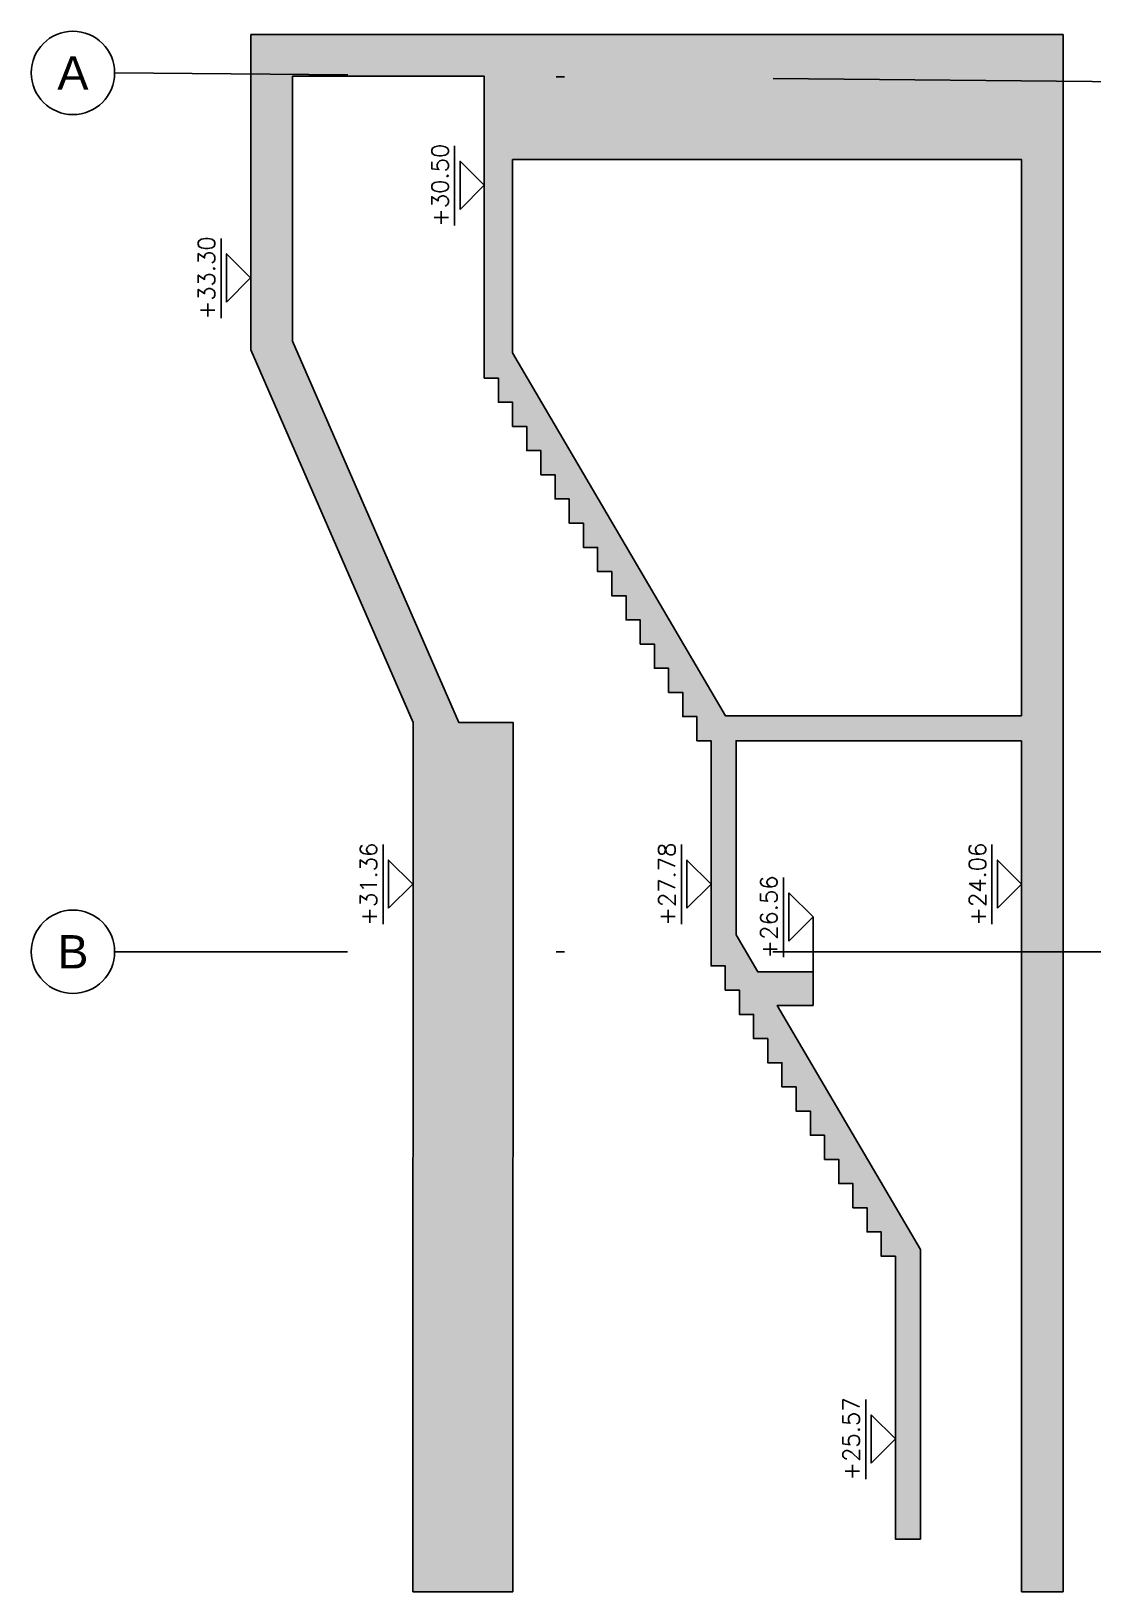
# Model space of a CAD drawing. Header units: millimetres. Extents: x 400408 to 401334, y 4543945 to 4544229.
# Drawn here: x 401178.95 to 401191.68, y 4543969.55 to 4543988.27 of the extents above; entities that cross this region are included whole.
import ezdxf
from ezdxf.enums import TextEntityAlignment as Align

# ---------------------------------------------------------------- set-up
doc = ezdxf.new("R2010")
doc.units = ezdxf.units.MM
for name, pattern in [('AKS', [3, 2.5, -0.25, 0, -0.25]), ('CONTINU', [0]), ('HIDDEN', [0.375, 0.25, -0.125])]:
    doc.linetypes.add(name, pattern=pattern)
for name, color, linetype in [('aks prota', 2, 'AKS'), ('caks prota', 4, 'Continuous'), ('kesit prota', 1, 'Continuous'), ('kesit tarama prota', 252, 'Continuous'), ('kot prota', 4, 'Continuous'), ('merdiven prota', 2, 'Continuous'), ('PRT-CST-rc_level', 6, 'Continuous'), ('PRT-CST-rc_levermark', 4, 'Continuous'), ('taks prota', 7, 'Continuous'), ('ölçü prota', 4, 'Continuous')]:
    doc.layers.add(name, color=color, linetype=linetype)
doc.styles.add('OLCU', font='romanstw.shx')
doc.styles.add('TAKS', font='Arial Unicode.ttf')

# ---------------------------------------------------------------- blocks, each defined once
blk = doc.blocks.new('KOTK5')
at = {"layer": 'PRT-CST-rc_levermark'}
blk.add_line((216.7, 160), (-213.3, 160), dxfattribs=at)
blk.add_lwpolyline([(130, 130), (-130, 130), (0, 0)], close=True, dxfattribs=at)
at = {"layer": 'PRT-CST-rc_level', "style": 'OLCU'}
blk.add_attdef('000.00', text='', height=90, dxfattribs=at).set_placement((0, 193.1), align=Align.CENTER)
blk = doc.blocks.new('K-K Kesiti')
at = {"layer": 'kesit tarama prota'}
h = blk.add_hatch(color=256, dxfattribs=at)
h.dxf.hatch_style = 1
h.paths.add_polyline_path([(401441.017, 4543990.244), (401441.017, 4543986.463), (401442.964, 4543981.994), (401442.957, 4543971.57), (401444.157, 4543971.57), (401444.16, 4543981.995), (401443.508, 4543981.995), (401441.517, 4543986.567), (401441.517, 4543989.744), (401443.814, 4543989.744), (401443.814, 4543986.124), (401443.984, 4543986.124), (401443.984, 4543985.834), (401444.154, 4543985.834), (401444.154, 4543985.544), (401444.324, 4543985.544), (401444.324, 4543985.254), (401444.494, 4543985.254), (401444.494, 4543984.964), (401444.664, 4543984.964), (401444.664, 4543984.674), (401444.834, 4543984.674), (401444.834, 4543984.384), (401445.004, 4543984.384), (401445.004, 4543984.094), (401445.174, 4543984.094), (401445.174, 4543983.804), (401445.344, 4543983.804), (401445.344, 4543983.514), (401445.514, 4543983.514), (401445.514, 4543983.224), (401445.684, 4543983.224), (401445.684, 4543982.934), (401445.854, 4543982.934), (401445.854, 4543982.644), (401446.024, 4543982.644), (401446.024, 4543982.354), (401446.194, 4543982.354), (401446.194, 4543982.064), (401446.364, 4543982.064), (401446.364, 4543981.774), (401446.534, 4543981.774), (401446.534, 4543979.294), (401446.534, 4543979.074), (401446.704, 4543979.074), (401446.704, 4543978.784), (401446.874, 4543978.784), (401446.874, 4543978.494), (401447.044, 4543978.494), (401447.044, 4543978.204), (401447.214, 4543978.204), (401447.214, 4543977.914), (401447.384, 4543977.914), (401447.384, 4543977.624), (401447.554, 4543977.624), (401447.554, 4543977.334), (401447.724, 4543977.334), (401447.724, 4543977.044), (401447.894, 4543977.044), (401447.894, 4543976.754), (401448.064, 4543976.754), (401448.064, 4543976.464), (401448.234, 4543976.464), (401448.234, 4543976.174), (401448.404, 4543976.174), (401448.404, 4543975.884), (401448.574, 4543975.884), (401448.574, 4543975.594), (401448.744, 4543975.594), (401448.744, 4543972.201), (401449.044, 4543972.201), (401449.044, 4543975.676), (401447.328, 4543978.602), (401447.757, 4543978.602), (401447.757, 4543979.003), (401447.094, 4543979.002), (401446.834, 4543979.446), (401446.834, 4543981.774), (401450.257, 4543981.774), (401450.257, 4543971.57), (401450.757, 4543971.57), (401450.757, 4543990.244)])
h.paths.add_polyline_path([(401450.257, 4543988.744), (401450.257, 4543982.074), (401446.706, 4543982.074), (401444.154, 4543986.428), (401444.154, 4543988.744)], flags=16)
at = {"layer": 'aks prota', "ltscale": 10}
for p, q in [((401472.276, 4543989.494), (401439.383, 4543989.784)), ((401472.276, 4543979.244), (401439.383, 4543979.244))]:
    blk.add_line(p, q, dxfattribs=at)
at = {"layer": 'caks prota', "ltscale": 0.05}
for centre in [(401438.883, 4543989.784), (401438.883, 4543979.244)]:
    blk.add_circle(centre, 0.5, dxfattribs=at)
at = {"layer": 'kesit prota', "color": 1}
for p, q in [((401450.757, 4543990.244), (401441.017, 4543990.244)), ((401450.757, 4543990.244), (401450.757, 4543971.57)), ((401450.257, 4543981.774), (401450.257, 4543971.57))]:
    blk.add_line(p, q, dxfattribs=at)
for points in [[(401442.957, 4543971.57), (401442.964, 4543981.994), (401441.017, 4543986.463), (401441.017, 4543990.244)], [(401444.157, 4543971.57), (401444.16, 4543981.995), (401443.508, 4543981.995), (401441.517, 4543986.567), (401441.517, 4543989.744), (401443.814, 4543989.744), (401443.814, 4543986.124), (401443.984, 4543986.124), (401443.984, 4543985.834), (401444.154, 4543985.834), (401444.154, 4543985.544), (401444.324, 4543985.544), (401444.324, 4543985.254), (401444.494, 4543985.254), (401444.494, 4543984.964), (401444.664, 4543984.964), (401444.664, 4543984.674), (401444.834, 4543984.674), (401444.834, 4543984.384), (401445.004, 4543984.384), (401445.004, 4543984.094), (401445.174, 4543984.094), (401445.174, 4543983.804), (401445.344, 4543983.804), (401445.344, 4543983.514), (401445.514, 4543983.514), (401445.514, 4543983.224), (401445.684, 4543983.224), (401445.684, 4543982.934), (401445.854, 4543982.934), (401445.854, 4543982.644), (401446.024, 4543982.644), (401446.024, 4543982.354), (401446.194, 4543982.354), (401446.194, 4543982.064), (401446.364, 4543982.064), (401446.364, 4543981.774), (401446.534, 4543981.774), (401446.534, 4543979.294), (401446.534, 4543979.074), (401446.704, 4543979.074), (401446.704, 4543978.784), (401446.874, 4543978.784), (401446.874, 4543978.494), (401447.044, 4543978.494), (401447.044, 4543978.204), (401447.214, 4543978.204), (401447.214, 4543977.914), (401447.384, 4543977.914), (401447.384, 4543977.624), (401447.554, 4543977.624), (401447.554, 4543977.334), (401447.724, 4543977.334), (401447.724, 4543977.044), (401447.894, 4543977.044), (401447.894, 4543976.754), (401448.064, 4543976.754), (401448.064, 4543976.464), (401448.234, 4543976.464), (401448.234, 4543976.174), (401448.404, 4543976.174), (401448.404, 4543975.884), (401448.574, 4543975.884), (401448.574, 4543975.594), (401448.744, 4543975.594), (401448.744, 4543972.201), (401449.044, 4543972.201), (401449.044, 4543975.676), (401447.328, 4543978.602), (401447.757, 4543978.602), (401447.757, 4543979.003), (401447.094, 4543979.002), (401446.834, 4543979.446), (401446.834, 4543981.774), (401450.257, 4543981.774)], [(401450.257, 4543982.074), (401450.257, 4543988.744), (401444.154, 4543988.744), (401444.154, 4543986.428), (401446.706, 4543982.074), (401450.257, 4543982.074)]]:
    blk.add_lwpolyline(points, dxfattribs=at)
at = {"layer": 'merdiven prota', "linetype": 'HIDDEN', "ltscale": 10}
for p, q in [((401444.157, 4543971.57), (401442.957, 4543971.57)), ((401450.757, 4543971.57), (401450.257, 4543971.57))]:
    blk.add_line(p, q, dxfattribs=at)
at = {"layer": 'ölçü prota'}
blk.add_lwpolyline([(401447.757, 4543979.003), (401447.757, 4543979.662)], dxfattribs=at)
at = {"layer": 'kot prota', "linetype": 'CONTINU', "ltscale": 0.1}
ref = blk.add_blockref('KOTK5', (401443.814, 4543988.436), dxfattribs=dict(at, xscale=-0.002222222222222222, yscale=0.002222222222222222, zscale=0.002222222222222222, rotation=89.9999999999036))
ref.add_attrib('000.00', '+30.50', dxfattribs={"layer": 'PRT-CST-rc_level', "height": 0.2, "rotation": 90, "style": 'OLCU'}).set_placement((401443.385, 4543988.436), align=Align.CENTER)
ref = blk.add_blockref('KOTK5', (401441.014, 4543987.325), dxfattribs=dict(at, xscale=-0.002222222222222222, yscale=0.002222222222222222, zscale=0.002222222222222222, rotation=89.9999999999036))
ref.add_attrib('000.00', '+33.30', dxfattribs={"layer": 'PRT-CST-rc_level', "height": 0.2, "rotation": 90, "style": 'OLCU'}).set_placement((401440.585, 4543987.325), align=Align.CENTER)
ref = blk.add_blockref('KOTK5', (401442.957, 4543980.055), dxfattribs=dict(at, xscale=-0.002222222222222222, yscale=0.002222222222222222, zscale=0.002222222222222222, rotation=89.9999999999036))
ref.add_attrib('000.00', '+31.36', dxfattribs={"layer": 'PRT-CST-rc_level', "height": 0.2, "rotation": 90, "style": 'OLCU'}).set_placement((401442.528, 4543980.055), align=Align.CENTER)
ref = blk.add_blockref('KOTK5', (401446.534, 4543980.055), dxfattribs=dict(at, xscale=-0.002222222222222222, yscale=0.002222222222222222, zscale=0.002222222222222222, rotation=89.9999999999036))
ref.add_attrib('000.00', '+27.78', dxfattribs={"layer": 'PRT-CST-rc_level', "height": 0.2, "rotation": 90, "style": 'OLCU'}).set_placement((401446.105, 4543980.055), align=Align.CENTER)
ref = blk.add_blockref('KOTK5', (401450.257, 4543980.055), dxfattribs=dict(at, xscale=-0.002222222222222222, yscale=0.002222222222222222, zscale=0.002222222222222222, rotation=89.9999999999036))
ref.add_attrib('000.00', '+24.06', dxfattribs={"layer": 'PRT-CST-rc_level', "height": 0.2, "rotation": 90, "style": 'OLCU'}).set_placement((401449.828, 4543980.055), align=Align.CENTER)
ref = blk.add_blockref('KOTK5', (401447.757, 4543979.662), dxfattribs=dict(at, xscale=-0.002222222222222222, yscale=0.002222222222222222, zscale=0.002222222222222222, rotation=89.9999999999036))
ref.add_attrib('000.00', '+26.56', dxfattribs={"layer": 'PRT-CST-rc_level', "height": 0.2, "rotation": 90, "style": 'OLCU'}).set_placement((401447.328, 4543979.662), align=Align.CENTER)
ref = blk.add_blockref('KOTK5', (401448.744, 4543973.402), dxfattribs=dict(at, xscale=-0.002222222222222222, yscale=0.002222222222222222, zscale=0.002222222222222222, rotation=89.9999999999036))
ref.add_attrib('000.00', '+25.57', dxfattribs={"layer": 'PRT-CST-rc_level', "height": 0.2, "rotation": 90, "style": 'OLCU'}).set_placement((401448.315, 4543973.402), align=Align.CENTER)
at = {"layer": 'taks prota', "style": 'TAKS'}
for s, p in [('A', (401438.883, 4543989.784)), ('B', (401438.883, 4543979.244))]:
    blk.add_text(s, height=0.4, dxfattribs=at).set_placement(p, align=Align.MIDDLE_CENTER)

msp = doc.modelspace()

# ---------------------------------------------------------------- block references
msp.add_blockref('K-K Kesiti', (-259.434, -2.016))

doc.saveas('drawing.dxf')
